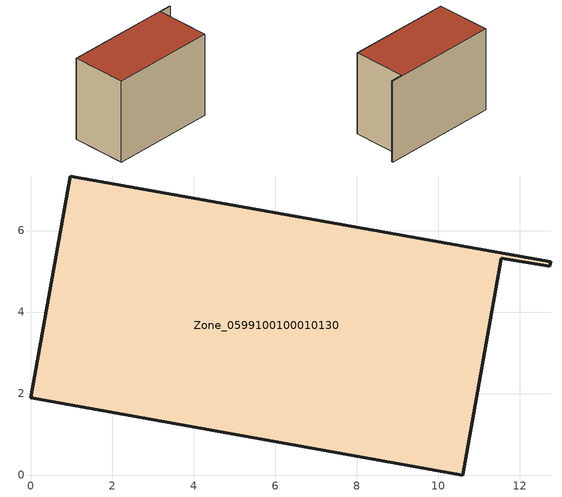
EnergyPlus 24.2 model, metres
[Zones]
Zone_0599100100010130
 floor ground (C_G): 0.96,7.34 12.76,5.23 12.74,5.12 11.55,5.32 10.61,0 0,1.89 z0
 wall outside (C_F): 12.76,5.23 0.96,7.34 0,1.89 10.61,0 11.55,5.32 12.74,5.12 12.76,5.23 z0:8.53
 roof outside (C_R): 0.96,7.34 0,1.89 10.61,0 11.55,5.32 12.74,5.12 12.76,5.23 z8.53
[BUILDING]
Pand.0599100100010130: North Axis=0; Terrain=City; Loads Convergence Tolerance Value=0.04; Temperature Convergence Tolerance Value=0.4; Solar Distribution=FullExterior; Maximum Number of Warmup Days=25; Minimum Number of Warmup Days=1
[Site:Location]
Rotterdam.The.Hague.AP_ZH_NLD Design_Conditions: Latitude=51.96; Longitude=4.45; Time Zone=1; Elevation=-4.5
[SITE:GROUNDTEMPERATURE:BUILDINGSURFACE]
18, 18, 18, 18, 18, 18, 18, 18, 18, 18, 18, 18
[MATERIAL] Thermal Absorptance=0.9; Solar Absorptance=0.7; Visible Absorptance=0.7
Name | Roughness | Thickness | Conductivity | Density | Specific Heat
G.TC.2015-2018 | MediumSmooth | 0.15 | 0.0428571 | 540 | 1210
F.TC.2015-2018 | Rough | 0.3 | 0.0666667 | 1920 | 840
R.TC.2015-2018 | MediumRough | 0.2 | 0.0333333 | 1500 | 1000
[CONSTRUCTION]
C_G: G.TC.2015-2018
C_F: F.TC.2015-2018
C_R: R.TC.2015-2018
[ZONE]
Zone_0599100100010130: Type=1; Multiplier=1; Ceiling Height=Autocalculate; Volume=Autocalculate; Floor Area=autocalculate; Part of Total Floor Area=Yes
[ZONEINFILTRATION:DESIGNFLOWRATE]
Infil_Zone_0599100100010130: Zone or ZoneList or Space or SpaceList=Zone_0599100100010130; Schedule=AlwaysOn; Design Flow Rate Calculation Method=Flow/Area; Flow Rate per Floor Area=0.0015; Constant Term Coefficient=1; Temperature Term Coefficient=0; Velocity Term Coefficient=0; Velocity Squared Term Coefficient=0
[HVACTEMPLATE:ZONE:IDEALLOADSAIRSYSTEM]
Zone_0599100100010130: Maximum Heating Supply Air Temperature=50; Minimum Cooling Supply Air Temperature=13; Maximum Heating Supply Air Humidity Ratio=0.0156; Minimum Cooling Supply Air Humidity Ratio=0.0077; Heating Limit=NoLimit; Cooling Limit=NoLimit; Dehumidification Control Type=ConstantSensibleHeatRatio; Cooling Sensible Heat Ratio=0.7; Dehumidification Setpoint=60; Humidification Control Type=None; Humidification Setpoint=30; Outdoor Air Method=None; Outdoor Air Flow Rate per Person=0.00944; Outdoor Air Flow Rate per Zone Floor Area=0; Outdoor Air Flow Rate per Zone=0; Demand Controlled Ventilation Type=None; Outdoor Air Economizer Type=NoEconomizer; Heat Recovery Type=None; Sensible Heat Recovery Effectiveness=0.7; Latent Heat Recovery Effectiveness=0.65
[ZONECONTROL:THERMOSTAT]
ThermostatControl_Zone_0599100100010130: Zone or ZoneList=Zone_0599100100010130; Control Type Schedule=DualSetpointControlType; Control 1=Thermostat_Zone_0599100100010130; Temperature Difference Between Cutout And Setpoint=0
[THERMOSTATSETPOINT:DUALSETPOINT]
Thermostat_Zone_0599100100010130: Heating Setpoint Temperature Schedule=HeatingSetpoint_Zone_0599100100010130; Cooling Setpoint Temperature Schedule=CoolingSetpoint_Zone_0599100100010130
[SCHEDULE:COMPACT]
HeatingSetpoint_Zone_0599100100010130: Through: 12/31, For: AllDays, Until: 24:00, 21
CoolingSetpoint_Zone_0599100100010130: Through: 12/31, For: AllDays, Until: 24:00, 24
DualSetpointControlType: Through: 12/31, For: AllDays, Until: 24:00, 4
AlwaysOn: Through: 12/31, For: AllDays, Until: 24:00, 1
